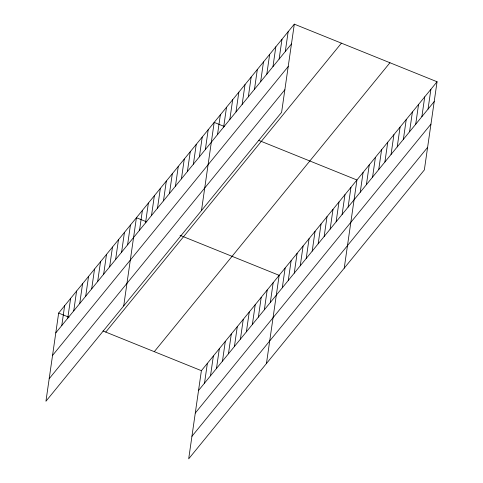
<?xml version="1.0" encoding="UTF-8"?>
<svg xmlns="http://www.w3.org/2000/svg" width="483" height="483" viewBox="0 0 483 483"><rect width="100%" height="100%" fill="white"/><g stroke="black" fill="none" stroke-linecap="round" stroke-linejoin="round"><path stroke-width="0.72" d="M294.316 24.15L58.648 313.069L45.939 401.246L281.607 112.322L294.316 24.15L437.061 81.754L424.352 169.931L188.684 458.85L201.393 370.678L437.061 81.754M61.776 325.542L64.631 305.733M67.759 318.206L70.615 298.403M73.742 310.871L76.598 291.068M79.725 303.535L82.575 283.732M85.708 296.2L88.558 276.397M91.685 288.87L94.541 269.067M97.669 281.535L100.524 261.732M103.652 274.199L106.508 254.396M109.635 266.864L112.491 247.061M115.618 259.534L118.474 239.731M121.601 252.198L124.451 232.395M127.584 244.863L130.434 225.06M123.714 305.902L136.417 217.724L146.808 221.92M139.545 230.198L142.4 210.395M145.528 222.862L148.384 203.059M151.511 215.527L154.367 195.724M157.494 208.191L160.35 188.388M163.477 200.862L166.327 181.059M169.461 193.526L172.31 173.723M175.438 186.19L178.293 166.387M181.421 178.855L184.277 159.052M187.404 171.525L190.26 151.716M193.387 164.19L196.243 144.387M199.37 156.854L202.226 137.051M205.353 149.519L208.203 129.716M201.483 210.558L214.186 122.38L224.577 126.576M217.501 134.63L220.351 114.827M223.659 127.071L226.515 107.268M229.823 119.518L232.679 99.715M235.988 111.959L238.844 92.156M242.152 104.406L245.008 84.603M204.52 383.146L207.376 363.343M248.316 96.848L251.172 77.045M210.503 375.81L213.353 356.007M254.481 89.289L257.33 69.486M216.487 368.475L219.336 348.672M260.645 81.736L263.495 61.933M222.464 361.145L225.32 341.336M266.809 74.177L269.659 54.374M228.447 353.81L231.303 334.007M272.967 66.624L275.823 46.821M234.43 346.474L237.286 326.671M279.132 59.065L281.987 39.262M240.413 339.138L243.269 319.335M285.296 51.512L288.152 31.709M246.396 331.809L249.252 312M252.38 324.473L255.229 304.67M258.363 317.138L261.212 297.335M264.346 309.802L267.196 289.999M270.323 302.467L273.179 282.664M266.453 363.506L279.162 275.334L180.062 235.336M282.289 287.802L285.145 267.999M288.273 280.466L291.128 260.663M294.256 273.13L297.105 253.327M300.239 265.801L303.089 245.998M306.222 258.465L309.072 238.662M312.199 251.13L315.055 231.327M318.182 243.794L321.038 223.991M324.165 236.465L327.021 216.662M330.149 229.129L333.004 209.326M336.132 221.794L338.981 201.991M342.115 214.458L344.965 194.655M348.098 207.129L350.948 187.326M344.228 268.162L356.931 179.99L258.52 140.275M360.24 192.234L363.095 172.431M366.404 184.681L369.26 164.878M372.568 177.122L375.424 157.319M378.732 169.569L381.588 149.76M384.897 162.01L387.752 142.207M391.061 154.451L393.911 134.648M397.225 146.898L400.075 127.095M403.383 139.339L406.239 119.536M409.548 131.787L412.404 111.984M415.712 124.228L418.568 104.425M421.876 116.675L424.732 96.866M428.041 109.116L430.896 89.313M55.793 332.872L291.46 43.953M52.544 355.434L288.212 66.515M49.194 378.684L284.861 89.76M105.753 332.081L341.421 43.162M154.288 351.666L389.95 62.748M198.537 390.481L434.205 101.557M195.289 413.043L430.951 124.119M191.938 436.288L427.606 147.369M58.648 313.069L69.039 317.265M102.982 330.964L201.393 370.678"/></g></svg>
